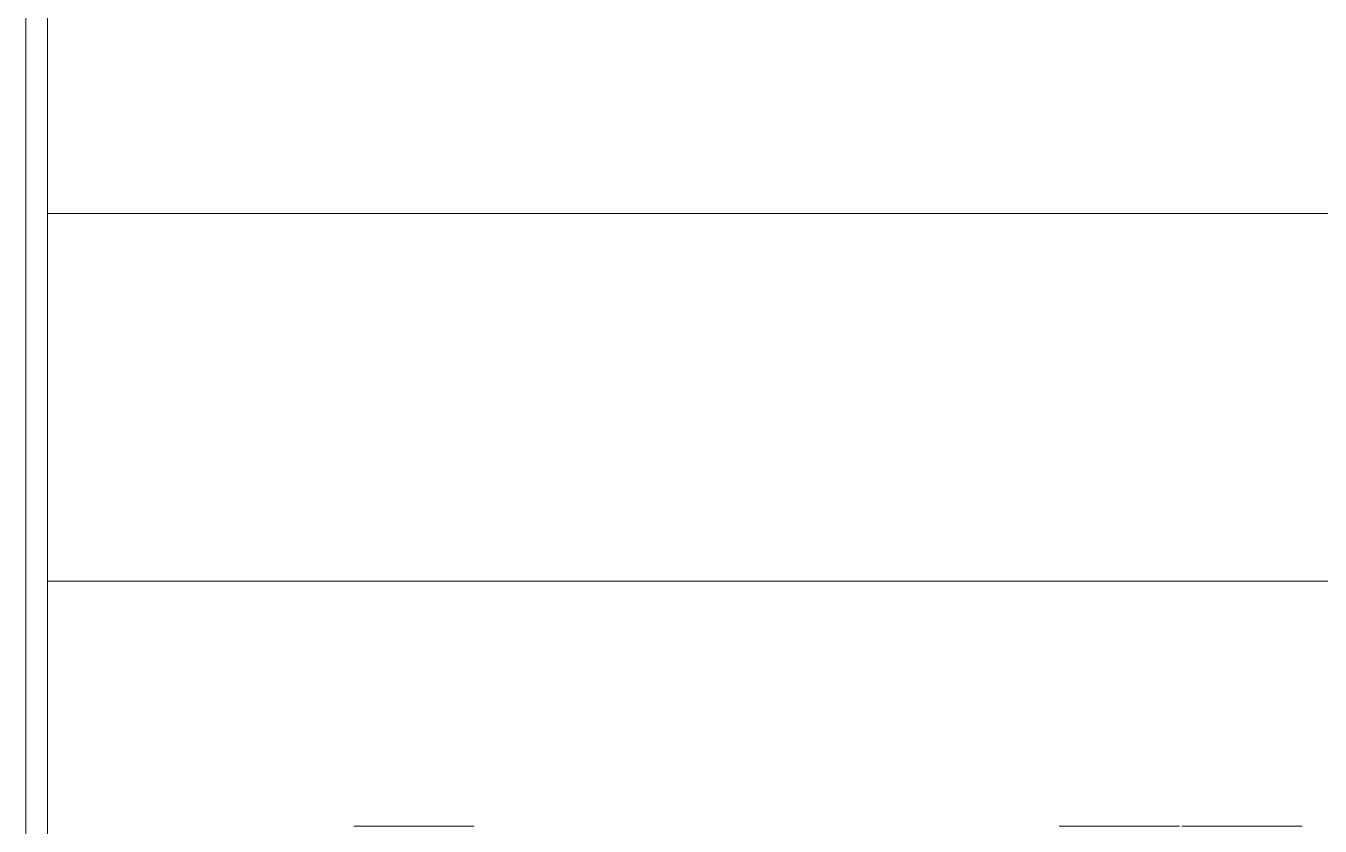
# Model space of a CAD drawing. Header units: millimetres. Extents: x 4137 to 6698, y 1400 to 3585.
# Drawn here: x 5874.9 to 6086, y 2600.8 to 2731.4 of the extents above; entities that cross this region are included whole.
import ezdxf

# ---------------------------------------------------------------- set-up
doc = ezdxf.new("R2010")
doc.units = ezdxf.units.MM
doc.layers.add('000-PI-Oprema', color=30, linetype='Continuous', lineweight=5)
doc.layers.add('000-SI-Oprema', color=30, linetype='Continuous', lineweight=0)
doc.layers.add('000-PI-ORMAR', color=2, linetype='Continuous')
doc.layers.add('002-PI-Kabelska kanalica', color=150, linetype='Continuous')

msp = doc.modelspace()

# ---------------------------------------------------------------- linework, layer by layer
at = {"layer": '000-PI-Oprema', "color": 0, "linetype": 'ByBlock', "lineweight": 0}
for p, q in [((6043.45, 2600.77), (6063.05, 2600.77)), ((6063.45, 2600.77), (6083.05, 2600.77))]:
    msp.add_line(p, q, dxfattribs=at)
at = {"layer": '000-PI-ORMAR', "color": 0, "linetype": 'ByBlock', "lineweight": 0}
msp.add_line((5874.95, 3405.78), (5874.95, 1515.78), dxfattribs=at)
at = {"layer": '000-SI-Oprema', "color": 0, "linetype": 'ByBlock', "lineweight": 0}
msp.add_line((5928.45, 2600.77), (5948.05, 2600.77), dxfattribs=at)
at = {"layer": '002-PI-Kabelska kanalica', "color": 0, "linetype": 'ByBlock', "lineweight": 0}
for p, q in [((5878.45, 3405.78), (5878.45, 1635.78)), ((5878.45, 2700.77), (5878.45, 2640.77)), ((5878.45, 2700.77), (6493.45, 2700.77)), ((5878.45, 2640.77), (6493.45, 2640.77))]:
    msp.add_line(p, q, dxfattribs=at)

doc.saveas('drawing.dxf')
